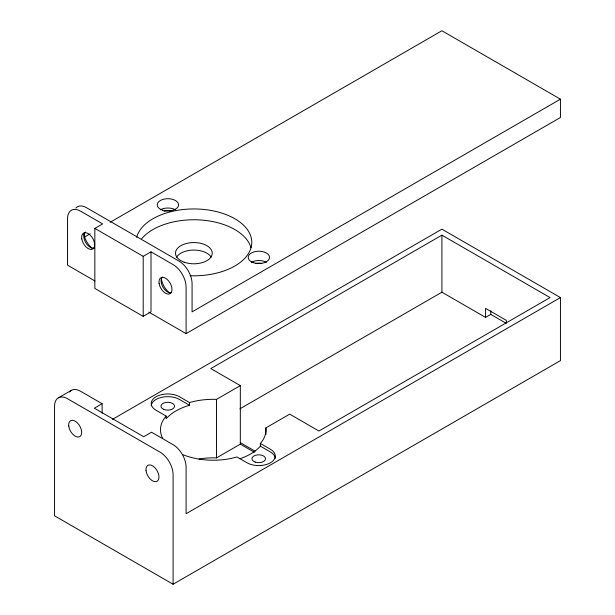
<?xml version="1.0" encoding="UTF-8"?>
<svg xmlns="http://www.w3.org/2000/svg" width="615" height="615" viewBox="0 0 615 615"><rect width="100%" height="100%" fill="white"/><g stroke="black" fill="none" stroke-linecap="round" stroke-linejoin="round"><path stroke-width="0.92" d="M199.168 458.944A52.752 30.458 0 0 1 216.503 457.898L240.319 444.153L240.319 385.62L210.799 368.585L441.908 235.153L550.041 297.583L318.939 431.015L289.719 414.126L265.895 427.886A52.752 30.458 0 0 1 260.36 443.461L260.36 446.167A52.752 30.458 0 0 1 239.781 458.79M110.123 222.299L441.908 30.75L560.442 99.184L560.442 117.496L186.091 333.622L148.792 312.089M94.848 228.419L143.203 256.332L150.998 251.827L150.998 311.859L143.203 316.364L94.848 288.45L94.848 228.419L102.651 223.914L80.557 211.16A18.381 10.609 60 0 0 67.558 218.663L67.558 265.188L94.91 280.978M84.347 237.182L90.167 233.823M560.442 99.184L192.072 311.859L192.072 283.646A18.381 10.609 60 0 0 179.073 261.137L86.531 207.709A18.381 10.609 60 0 0 75.799 208.062M58.371 397.844L71.363 390.341M102.128 413.172L102.128 403.709L94.333 408.214L143.718 436.727L151.521 432.222L173.092 444.676A18.381 10.609 60 0 1 186.091 467.192L186.091 513.717L560.442 297.583L560.442 360.621L173.092 584.25L54.558 515.816L54.558 406.261A18.381 10.609 60 0 1 67.558 398.758L160.1 452.179A18.381 10.609 60 0 1 173.092 474.695L173.092 584.25M112.484 419.345L441.908 229.149L560.442 297.583M189.52 402.564L189.52 405.27A52.752 30.458 0 0 0 166.127 418.777L166.127 416.071L156.056 410.259A16.544 9.548 0 0 1 156.056 396.752A16.544 9.548 0 0 1 179.449 396.752L189.52 402.564A52.752 30.458 0 0 1 216.503 399.373L240.319 385.62M239.911 408.821L441.916 292.194L485.581 317.401L490.778 314.396L505.753 323.044M150.998 251.827L173.092 264.588A18.381 10.609 60 0 1 186.091 287.097L186.091 333.622M260.36 443.461L270.431 449.281A16.544 9.548 0 0 1 270.431 462.788A16.544 9.548 0 0 1 247.03 462.788L236.967 456.968A52.752 30.458 0 0 1 182.586 454.554M189.52 405.27L179.449 399.45A16.544 9.548 0 0 0 161.737 397.305A16.544 9.548 0 0 0 151.221 405.815M260.36 446.167L270.431 451.979A16.544 9.548 0 0 1 275.259 458.336M240.319 442.654L255.14 451.202M240.319 444.153L254.326 452.225M102.128 403.709L80.557 391.255A18.381 10.609 60 0 0 69.472 392.016M441.908 235.153L441.916 292.194M506.376 323.098L506.376 320.392L485.581 308.384L485.581 317.401M490.778 310.79L490.778 314.396M265.895 427.886L265.895 434.597M216.503 399.373L216.503 457.898M143.203 256.332L143.203 316.364M162.683 438.457A52.752 30.458 0 0 1 166.127 416.071M136.661 237.29A57.902 33.425 0 0 1 201.02 209.208A57.902 33.425 0 0 1 251.527 245.523A57.902 33.425 0 0 1 190.127 275.735M141.704 238.705A57.902 33.425 0 0 1 202.097 220.093A57.902 33.425 0 0 1 251.012 247.745M171.377 292.778A9.187 5.304 60 0 1 162.967 287.159A9.187 5.304 60 0 1 162.299 277.058M169.509 292.917A14.706 8.487 60 0 1 161.291 278.872M92.204 248.283A14.706 8.487 60 0 1 83.978 234.238M94.595 247.953A9.187 5.304 60 0 1 85.654 242.518A9.187 5.304 60 0 1 85.424 232.055M255.717 263.574A6.25 3.605 0 0 1 261.852 263.52M160.354 209.807A10.663 6.158 0 0 1 175.429 209.807M164.074 211.306A6.25 3.605 0 0 1 171.547 211.237M251.335 262.336A10.663 6.158 0 0 1 266.41 262.336M176.536 257.178A18.381 10.609 0 0 1 193.886 250.074A18.381 10.609 0 0 1 211.237 257.178M163.613 409.321A6.803 3.928 0 0 0 174.491 406.723A6.803 3.928 0 0 0 165.151 402.579A6.803 3.928 0 0 0 163.613 409.321M146.055 470.706A9.187 5.304 60 0 0 156.533 481.507A9.187 5.304 60 0 0 154.857 467.684A9.187 5.304 60 0 0 146.055 470.706M68.749 426.072A9.187 5.304 60 0 0 79.227 436.873A9.187 5.304 60 0 0 77.544 423.051A9.187 5.304 60 0 0 68.749 426.072M255.333 462.134A6.803 3.928 0 0 0 265.534 458.736A6.803 3.928 0 0 0 255.333 455.331A6.803 3.928 0 0 0 255.333 462.134M253.541 262.713A10.663 6.158 0 0 0 269.531 257.385A10.663 6.158 0 0 0 253.541 252.05A10.663 6.158 0 0 0 253.541 262.713M162.56 210.192A10.663 6.158 0 0 0 178.558 204.857A10.663 6.158 0 0 0 162.56 199.529A10.663 6.158 0 0 0 162.56 210.192M184.108 262.167A18.381 10.609 0 0 0 212.252 253.58A18.381 10.609 0 0 0 185.299 243.801A18.381 10.609 0 0 0 184.108 262.167M159.124 283.592A9.187 5.304 60 0 0 169.825 293.793A9.187 5.304 60 0 0 167.488 279.725A9.187 5.304 60 0 0 159.124 283.592M81.81 238.958A9.187 5.304 60 0 0 92.519 249.152A9.187 5.304 60 0 0 90.174 235.091A9.187 5.304 60 0 0 81.81 238.958"/></g></svg>
